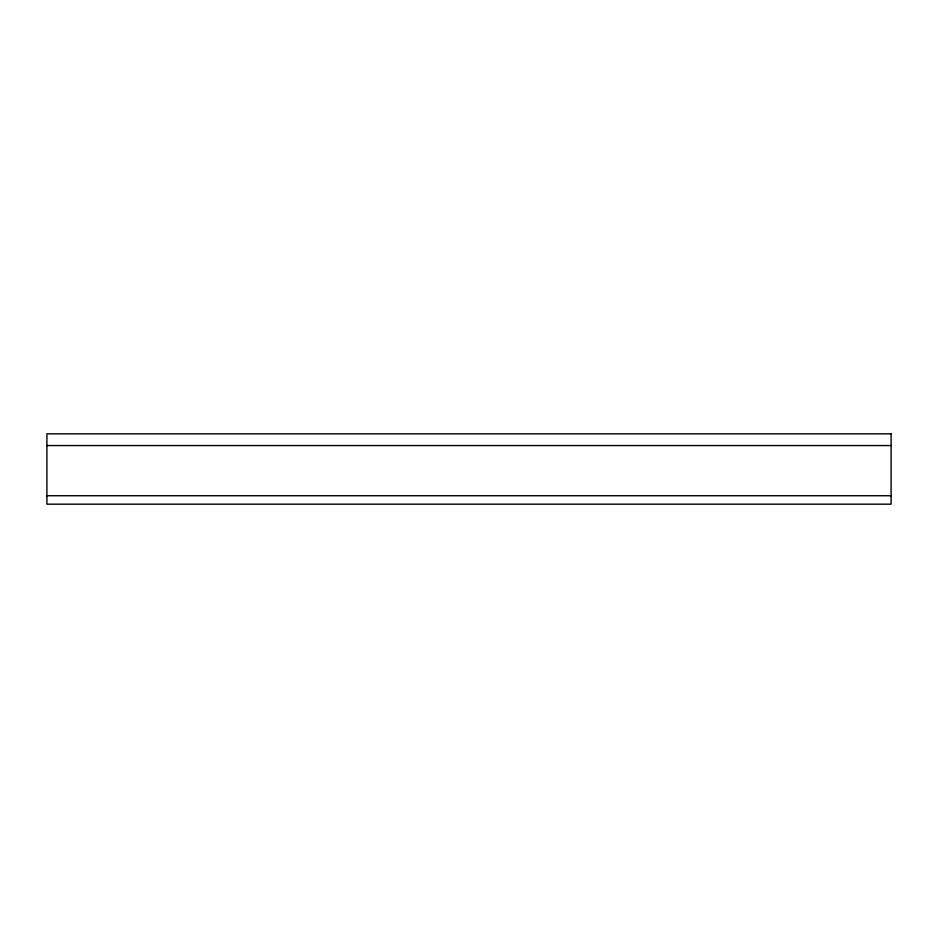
<?xml version="1.0" encoding="UTF-8"?>
<svg xmlns="http://www.w3.org/2000/svg" width="938" height="938" viewBox="0 0 938 938"><rect width="100%" height="100%" fill="white"/><g stroke="black" fill="none" stroke-linecap="round" stroke-linejoin="round"><path stroke-width="1.41" d="M46.9 445.55L891.1 445.55M46.9 495.733L891.1 495.733M891.1 433.825L46.9 433.825L46.9 504.175L891.1 504.175L891.1 433.825"/></g></svg>
